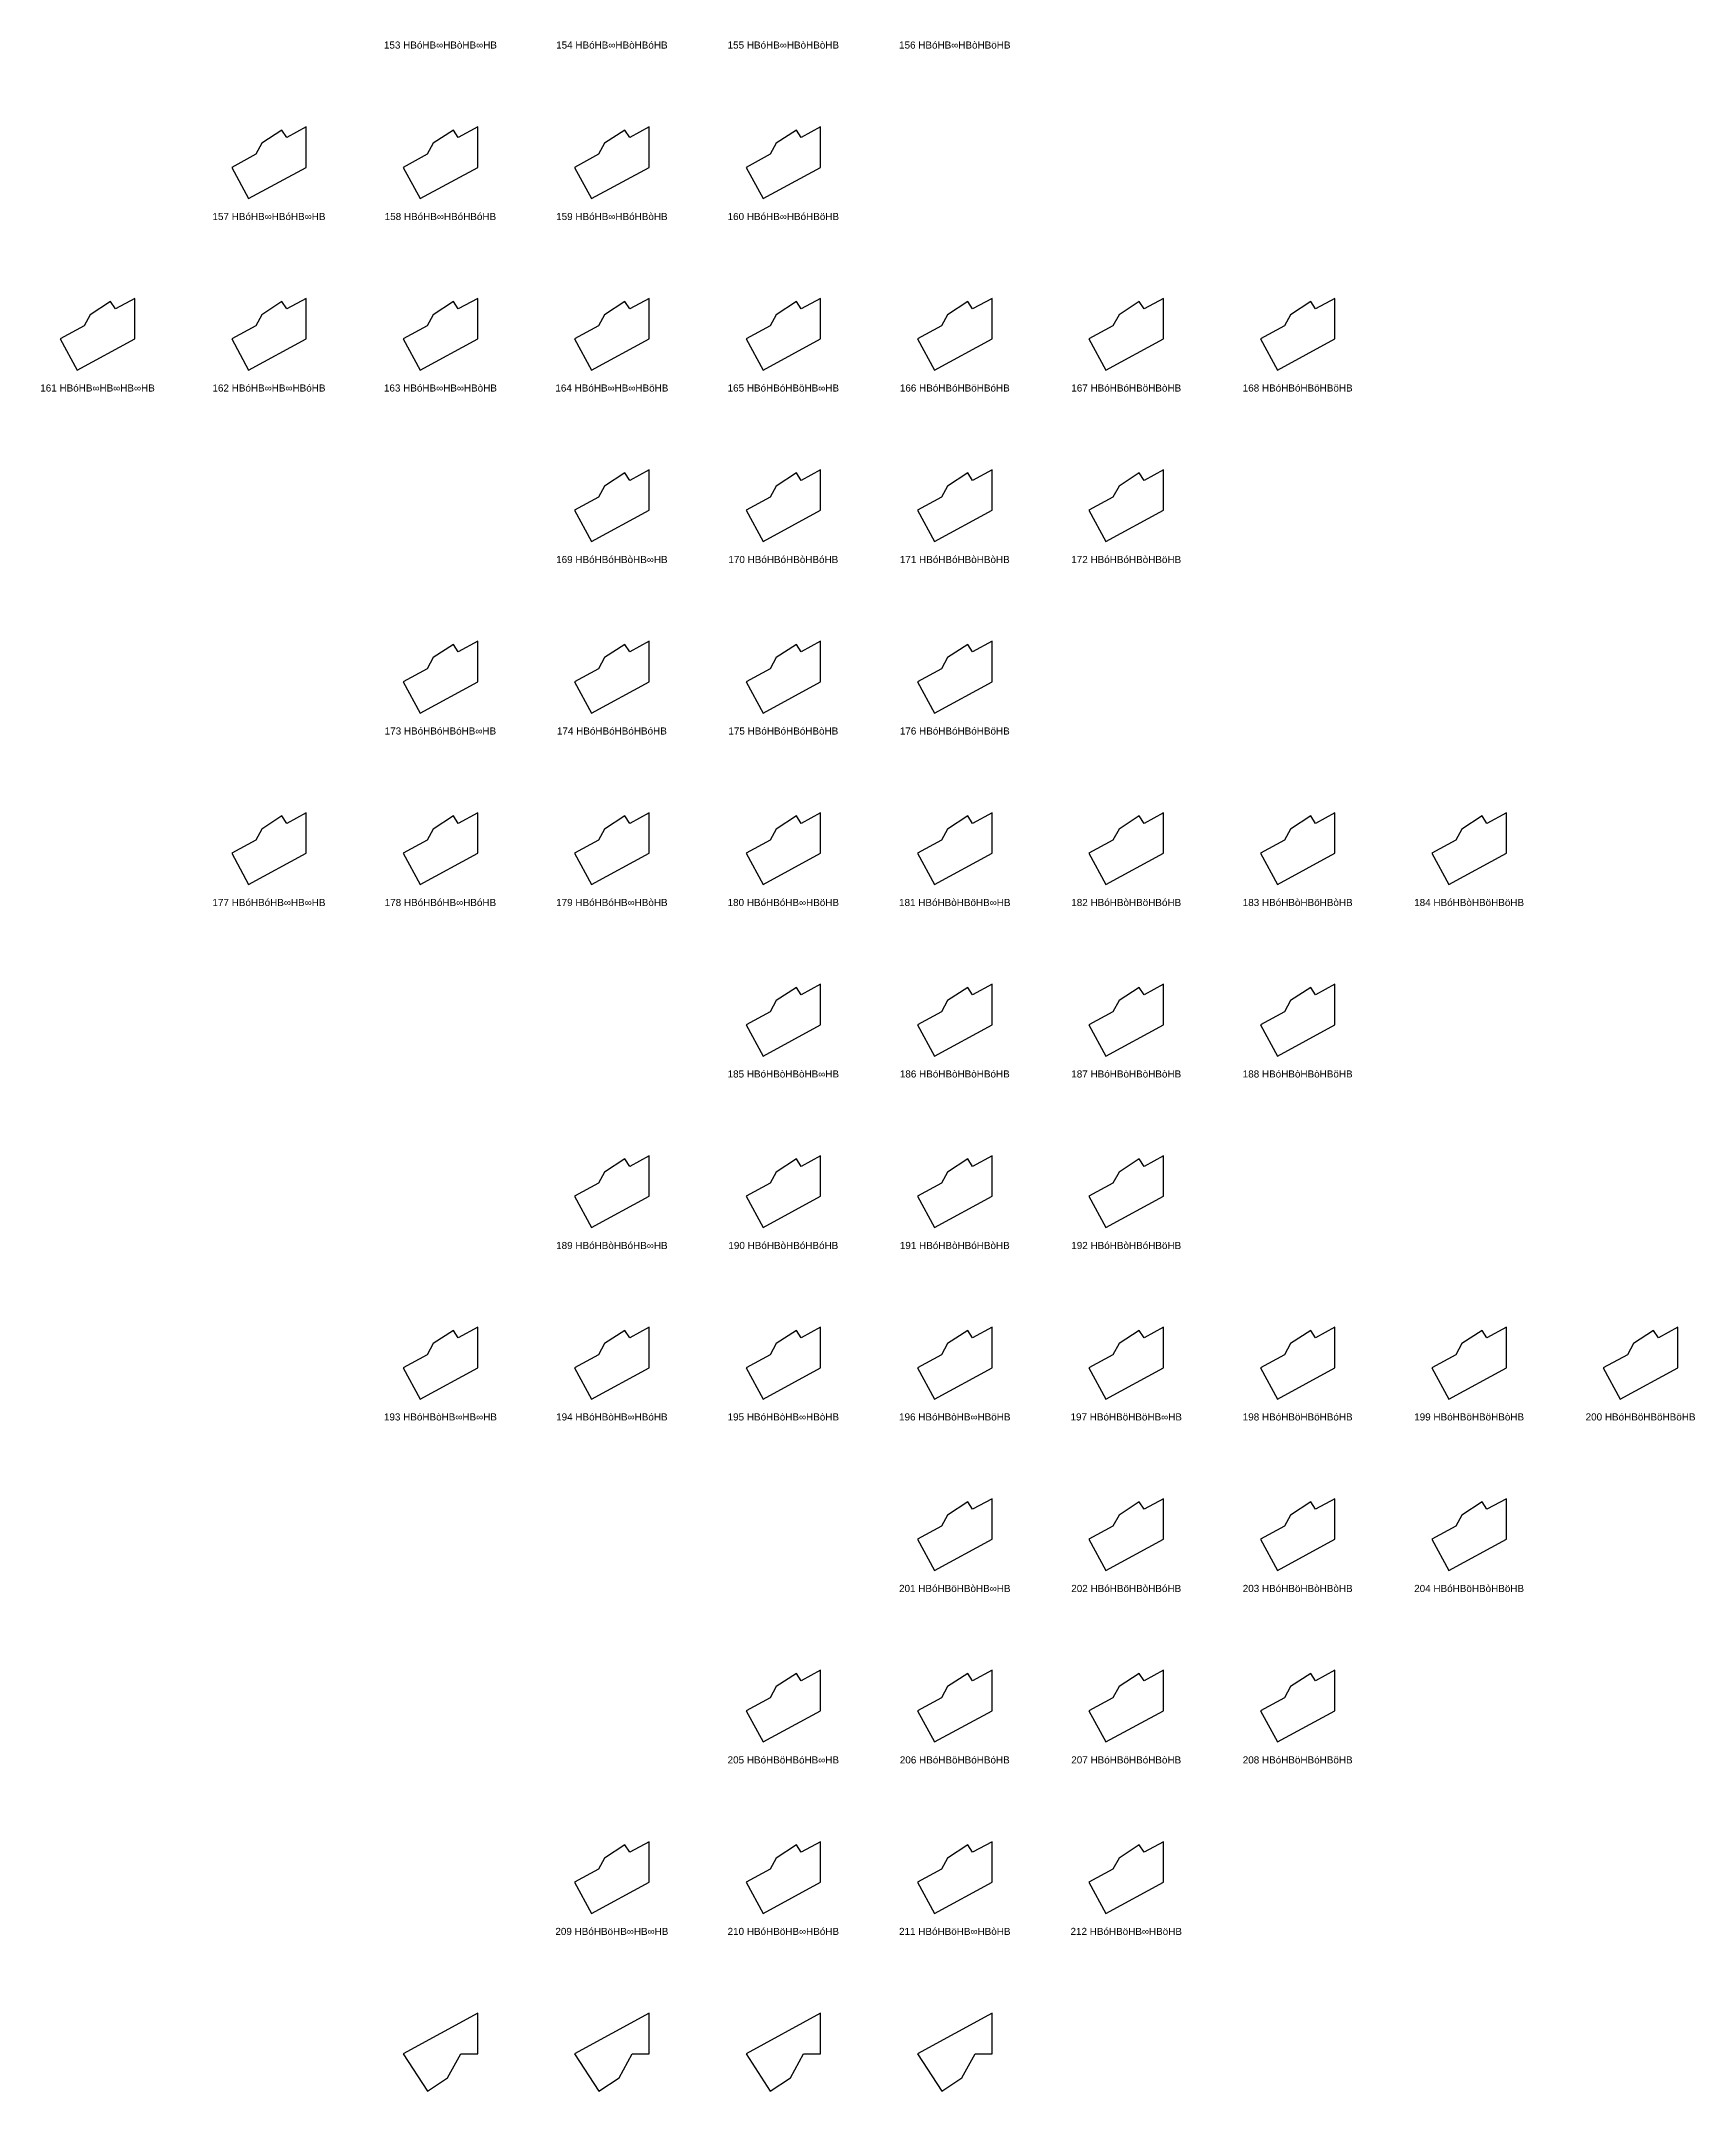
# Model space of a CAD drawing. Header units: millimetres. Extents: x 122552 to 1654769, y -10280102 to 62068.
# Drawn here: x 1291459 to 1548541, y -1868723 to -1550158 of the extents above; entities that cross this region are included whole.
import ezdxf
from ezdxf.enums import TextEntityAlignment as Align

# ---------------------------------------------------------------- set-up
doc = ezdxf.new("R2010")
doc.units = ezdxf.units.MM
doc.styles.add('Arial', font='arial_0.ttf')

msp = doc.modelspace()

# ---------------------------------------------------------------- linework, layer by layer
for points in [[(1323735, -1574647), (1332686, -1569790), (1332686, -1563501), (1329664, -1565141), (1328918, -1563992), (1325771, -1566037), (1324835, -1567762), (1321099, -1569790)], [(1350384, -1574647), (1359335, -1569790), (1359335, -1563501), (1356313, -1565141), (1355566, -1563992), (1352420, -1566037), (1351484, -1567762), (1347747, -1569790)], [(1377032, -1574647), (1385983, -1569790), (1385983, -1563501), (1382962, -1565141), (1382215, -1563992), (1379069, -1566037), (1378133, -1567762), (1374396, -1569790)], [(1403681, -1574647), (1412632, -1569790), (1412632, -1563501), (1409610, -1565141), (1408864, -1563992), (1405717, -1566037), (1404781, -1567762), (1401045, -1569790)], [(1297086, -1601296), (1306037, -1596438), (1306037, -1590150), (1303016, -1591790), (1302269, -1590641), (1299123, -1592686), (1298187, -1594410), (1294450, -1596438)], [(1323735, -1601296), (1332686, -1596438), (1332686, -1590150), (1329664, -1591790), (1328918, -1590641), (1325771, -1592686), (1324835, -1594410), (1321099, -1596438)], [(1350384, -1601296), (1359335, -1596438), (1359335, -1590150), (1356313, -1591790), (1355566, -1590641), (1352420, -1592686), (1351484, -1594410), (1347747, -1596438)], [(1377032, -1601296), (1385983, -1596438), (1385983, -1590150), (1382962, -1591790), (1382215, -1590641), (1379069, -1592686), (1378133, -1594410), (1374396, -1596438)], [(1403681, -1601296), (1412632, -1596438), (1412632, -1590150), (1409610, -1591790), (1408864, -1590641), (1405717, -1592686), (1404781, -1594410), (1401045, -1596438)], [(1430330, -1601296), (1439281, -1596438), (1439281, -1590150), (1436259, -1591790), (1435512, -1590641), (1432366, -1592686), (1431430, -1594410), (1427693, -1596438)], [(1456978, -1601296), (1465929, -1596438), (1465929, -1590150), (1462908, -1591790), (1462161, -1590641), (1459015, -1592686), (1458079, -1594410), (1454342, -1596438)], [(1483627, -1601296), (1492578, -1596438), (1492578, -1590150), (1489556, -1591790), (1488810, -1590641), (1485663, -1592686), (1484727, -1594410), (1480991, -1596438)], [(1377032, -1627945), (1385983, -1623087), (1385983, -1616799), (1382962, -1618438), (1382215, -1617289), (1379069, -1619334), (1378133, -1621059), (1374396, -1623087)], [(1403681, -1627945), (1412632, -1623087), (1412632, -1616799), (1409610, -1618438), (1408864, -1617289), (1405717, -1619334), (1404781, -1621059), (1401045, -1623087)], [(1430330, -1627945), (1439281, -1623087), (1439281, -1616799), (1436259, -1618438), (1435512, -1617289), (1432366, -1619334), (1431430, -1621059), (1427693, -1623087)], [(1456978, -1627945), (1465929, -1623087), (1465929, -1616799), (1462908, -1618438), (1462161, -1617289), (1459015, -1619334), (1458079, -1621059), (1454342, -1623087)], [(1350384, -1654593), (1359335, -1649736), (1359335, -1643447), (1356313, -1645087), (1355566, -1643938), (1352420, -1645983), (1351484, -1647708), (1347747, -1649736)], [(1377032, -1654593), (1385983, -1649736), (1385983, -1643447), (1382962, -1645087), (1382215, -1643938), (1379069, -1645983), (1378133, -1647708), (1374396, -1649736)], [(1403681, -1654593), (1412632, -1649736), (1412632, -1643447), (1409610, -1645087), (1408864, -1643938), (1405717, -1645983), (1404781, -1647708), (1401045, -1649736)], [(1430330, -1654593), (1439281, -1649736), (1439281, -1643447), (1436259, -1645087), (1435512, -1643938), (1432366, -1645983), (1431430, -1647708), (1427693, -1649736)], [(1323735, -1681242), (1332686, -1676384), (1332686, -1670096), (1329664, -1671736), (1328918, -1670587), (1325771, -1672632), (1324835, -1674356), (1321099, -1676384)], [(1350384, -1681242), (1359335, -1676384), (1359335, -1670096), (1356313, -1671736), (1355566, -1670587), (1352420, -1672632), (1351484, -1674356), (1347747, -1676384)], [(1377032, -1681242), (1385983, -1676384), (1385983, -1670096), (1382962, -1671736), (1382215, -1670587), (1379069, -1672632), (1378133, -1674356), (1374396, -1676384)], [(1403681, -1681242), (1412632, -1676384), (1412632, -1670096), (1409610, -1671736), (1408864, -1670587), (1405717, -1672632), (1404781, -1674356), (1401045, -1676384)], [(1430330, -1681242), (1439281, -1676384), (1439281, -1670096), (1436259, -1671736), (1435512, -1670587), (1432366, -1672632), (1431430, -1674356), (1427693, -1676384)], [(1456978, -1681242), (1465929, -1676384), (1465929, -1670096), (1462908, -1671736), (1462161, -1670587), (1459015, -1672632), (1458079, -1674356), (1454342, -1676384)], [(1483627, -1681242), (1492578, -1676384), (1492578, -1670096), (1489556, -1671736), (1488810, -1670587), (1485663, -1672632), (1484727, -1674356), (1480991, -1676384)], [(1510276, -1681242), (1519227, -1676384), (1519227, -1670096), (1516205, -1671736), (1515458, -1670587), (1512312, -1672632), (1511376, -1674356), (1507639, -1676384)], [(1403681, -1707891), (1412632, -1703033), (1412632, -1696745), (1409610, -1698384), (1408864, -1697235), (1405717, -1699280), (1404781, -1701005), (1401045, -1703033)], [(1430330, -1707891), (1439281, -1703033), (1439281, -1696745), (1436259, -1698384), (1435512, -1697235), (1432366, -1699280), (1431430, -1701005), (1427693, -1703033)], [(1456978, -1707891), (1465929, -1703033), (1465929, -1696745), (1462908, -1698384), (1462161, -1697235), (1459015, -1699280), (1458079, -1701005), (1454342, -1703033)], [(1483627, -1707891), (1492578, -1703033), (1492578, -1696745), (1489556, -1698384), (1488810, -1697235), (1485663, -1699280), (1484727, -1701005), (1480991, -1703033)], [(1377032, -1734539), (1385983, -1729682), (1385983, -1723393), (1382962, -1725033), (1382215, -1723884), (1379069, -1725929), (1378133, -1727654), (1374396, -1729682)], [(1403681, -1734539), (1412632, -1729682), (1412632, -1723393), (1409610, -1725033), (1408864, -1723884), (1405717, -1725929), (1404781, -1727654), (1401045, -1729682)], [(1430330, -1734539), (1439281, -1729682), (1439281, -1723393), (1436259, -1725033), (1435512, -1723884), (1432366, -1725929), (1431430, -1727654), (1427693, -1729682)], [(1456978, -1734539), (1465929, -1729682), (1465929, -1723393), (1462908, -1725033), (1462161, -1723884), (1459015, -1725929), (1458079, -1727654), (1454342, -1729682)], [(1350384, -1761188), (1359335, -1756330), (1359335, -1750042), (1356313, -1751682), (1355566, -1750533), (1352420, -1752578), (1351484, -1754302), (1347747, -1756330)], [(1377032, -1761188), (1385983, -1756330), (1385983, -1750042), (1382962, -1751682), (1382215, -1750533), (1379069, -1752578), (1378133, -1754302), (1374396, -1756330)], [(1403681, -1761188), (1412632, -1756330), (1412632, -1750042), (1409610, -1751682), (1408864, -1750533), (1405717, -1752578), (1404781, -1754302), (1401045, -1756330)], [(1430330, -1761188), (1439281, -1756330), (1439281, -1750042), (1436259, -1751682), (1435512, -1750533), (1432366, -1752578), (1431430, -1754302), (1427693, -1756330)], [(1456978, -1761188), (1465929, -1756330), (1465929, -1750042), (1462908, -1751682), (1462161, -1750533), (1459015, -1752578), (1458079, -1754302), (1454342, -1756330)], [(1483627, -1761188), (1492578, -1756330), (1492578, -1750042), (1489556, -1751682), (1488810, -1750533), (1485663, -1752578), (1484727, -1754302), (1480991, -1756330)], [(1510276, -1761188), (1519227, -1756330), (1519227, -1750042), (1516205, -1751682), (1515458, -1750533), (1512312, -1752578), (1511376, -1754302), (1507639, -1756330)], [(1536924, -1761188), (1545875, -1756330), (1545875, -1750042), (1542854, -1751682), (1542107, -1750533), (1538961, -1752578), (1538025, -1754302), (1534288, -1756330)], [(1430330, -1787837), (1439281, -1782979), (1439281, -1776691), (1436259, -1778330), (1435512, -1777181), (1432366, -1779226), (1431430, -1780951), (1427693, -1782979)], [(1456978, -1787837), (1465929, -1782979), (1465929, -1776691), (1462908, -1778330), (1462161, -1777181), (1459015, -1779226), (1458079, -1780951), (1454342, -1782979)], [(1483627, -1787837), (1492578, -1782979), (1492578, -1776691), (1489556, -1778330), (1488810, -1777181), (1485663, -1779226), (1484727, -1780951), (1480991, -1782979)], [(1510276, -1787837), (1519227, -1782979), (1519227, -1776691), (1516205, -1778330), (1515458, -1777181), (1512312, -1779226), (1511376, -1780951), (1507639, -1782979)], [(1403681, -1814485), (1412632, -1809628), (1412632, -1803339), (1409610, -1804979), (1408864, -1803830), (1405717, -1805875), (1404781, -1807600), (1401045, -1809628)], [(1430330, -1814485), (1439281, -1809628), (1439281, -1803339), (1436259, -1804979), (1435512, -1803830), (1432366, -1805875), (1431430, -1807600), (1427693, -1809628)], [(1456978, -1814485), (1465929, -1809628), (1465929, -1803339), (1462908, -1804979), (1462161, -1803830), (1459015, -1805875), (1458079, -1807600), (1454342, -1809628)], [(1483627, -1814485), (1492578, -1809628), (1492578, -1803339), (1489556, -1804979), (1488810, -1803830), (1485663, -1805875), (1484727, -1807600), (1480991, -1809628)], [(1377032, -1841134), (1385983, -1836276), (1385983, -1829988), (1382962, -1831628), (1382215, -1830479), (1379069, -1832524), (1378133, -1834248), (1374396, -1836276)], [(1403681, -1841134), (1412632, -1836276), (1412632, -1829988), (1409610, -1831628), (1408864, -1830479), (1405717, -1832524), (1404781, -1834248), (1401045, -1836276)], [(1430330, -1841134), (1439281, -1836276), (1439281, -1829988), (1436259, -1831628), (1435512, -1830479), (1432366, -1832524), (1431430, -1834248), (1427693, -1836276)], [(1456978, -1841134), (1465929, -1836276), (1465929, -1829988), (1462908, -1831628), (1462161, -1830479), (1459015, -1832524), (1458079, -1834248), (1454342, -1836276)], [(1356698, -1862925), (1359335, -1862925), (1359335, -1856637), (1347747, -1862925), (1351516, -1868723), (1354662, -1866677)], [(1383347, -1862925), (1385983, -1862925), (1385983, -1856637), (1374396, -1862925), (1378164, -1868723), (1381311, -1866677)], [(1409996, -1862925), (1412632, -1862925), (1412632, -1856637), (1401045, -1862925), (1404813, -1868723), (1407959, -1866677)], [(1436644, -1862925), (1439281, -1862925), (1439281, -1856637), (1427693, -1862925), (1431462, -1868723), (1434608, -1866677)]]:
    msp.add_lwpolyline(points, close=True)

# ---------------------------------------------------------------- texts
at = {"style": 'Arial'}
for s, p in [('153 HBóHB∞HBòHB∞HB', (1353541, -1550785)), ('154 HBóHB∞HBòHBóHB', (1380190, -1550785)), ('155 HBóHB∞HBòHBòHB', (1406838, -1550785)), ('156 HBóHB∞HBòHBöHB', (1433487, -1550785)), ('157 HBóHB∞HBóHB∞HB', (1326892, -1577434)), ('158 HBóHB∞HBóHBóHB', (1353541, -1577434)), ('159 HBóHB∞HBóHBòHB', (1380190, -1577434)), ('160 HBóHB∞HBóHBöHB', (1406838, -1577434)), ('161 HBóHB∞HB∞HB∞HB', (1300244, -1604082)), ('162 HBóHB∞HB∞HBóHB', (1326892, -1604082)), ('163 HBóHB∞HB∞HBòHB', (1353541, -1604082)), ('164 HBóHB∞HB∞HBöHB', (1380190, -1604082)), ('165 HBóHBóHBöHB∞HB', (1406838, -1604082)), ('166 HBóHBóHBöHBóHB', (1433487, -1604082)), ('167 HBóHBóHBöHBòHB', (1460136, -1604082)), ('168 HBóHBóHBöHBöHB', (1486784, -1604082)), ('169 HBóHBóHBòHB∞HB', (1380190, -1630731)), ('170 HBóHBóHBòHBóHB', (1406838, -1630731)), ('171 HBóHBóHBòHBòHB', (1433487, -1630731)), ('172 HBóHBóHBòHBöHB', (1460136, -1630731)), ('173 HBóHBóHBóHB∞HB', (1353541, -1657380)), ('174 HBóHBóHBóHBóHB', (1380190, -1657380)), ('175 HBóHBóHBóHBòHB', (1406838, -1657380)), ('176 HBóHBóHBóHBöHB', (1433487, -1657380)), ('177 HBóHBóHB∞HB∞HB', (1326892, -1684028)), ('178 HBóHBóHB∞HBóHB', (1353541, -1684028)), ('179 HBóHBóHB∞HBòHB', (1380190, -1684028)), ('180 HBóHBóHB∞HBöHB', (1406838, -1684028)), ('181 HBóHBòHBöHB∞HB', (1433487, -1684028)), ('182 HBóHBòHBöHBóHB', (1460136, -1684028)), ('183 HBóHBòHBöHBòHB', (1486784, -1684028)), ('184 HBóHBòHBöHBöHB', (1513433, -1684028)), ('185 HBóHBòHBòHB∞HB', (1406838, -1710677)), ('186 HBóHBòHBòHBóHB', (1433487, -1710677)), ('187 HBóHBòHBòHBòHB', (1460136, -1710677)), ('188 HBóHBòHBòHBöHB', (1486784, -1710677)), ('189 HBóHBòHBóHB∞HB', (1380190, -1737326)), ('190 HBóHBòHBóHBóHB', (1406838, -1737326)), ('191 HBóHBòHBóHBòHB', (1433487, -1737326)), ('192 HBóHBòHBóHBöHB', (1460136, -1737326)), ('193 HBóHBòHB∞HB∞HB', (1353541, -1763974)), ('194 HBóHBòHB∞HBóHB', (1380190, -1763974)), ('195 HBóHBòHB∞HBòHB', (1406838, -1763974)), ('196 HBóHBòHB∞HBöHB', (1433487, -1763974)), ('197 HBóHBöHBöHB∞HB', (1460136, -1763974)), ('198 HBóHBöHBöHBóHB', (1486784, -1763974)), ('199 HBóHBöHBöHBòHB', (1513433, -1763974)), ('200 HBóHBöHBöHBöHB', (1540082, -1763974)), ('201 HBóHBöHBòHB∞HB', (1433487, -1790623)), ('202 HBóHBöHBòHBóHB', (1460136, -1790623)), ('203 HBóHBöHBòHBòHB', (1486784, -1790623)), ('204 HBóHBöHBòHBöHB', (1513433, -1790623)), ('205 HBóHBöHBóHB∞HB', (1406838, -1817272)), ('206 HBóHBöHBóHBóHB', (1433487, -1817272)), ('207 HBóHBöHBóHBòHB', (1460136, -1817272)), ('208 HBóHBöHBóHBöHB', (1486784, -1817272)), ('209 HBóHBöHB∞HB∞HB', (1380190, -1843920)), ('210 HBóHBöHB∞HBóHB', (1406838, -1843920)), ('211 HBóHBöHB∞HBòHB', (1433487, -1843920)), ('212 HBóHBöHB∞HBöHB', (1460136, -1843920))]:
    msp.add_text(s, height=1100, dxfattribs=at).set_placement(p, align=Align.MIDDLE_CENTER)

doc.saveas('drawing.dxf')
